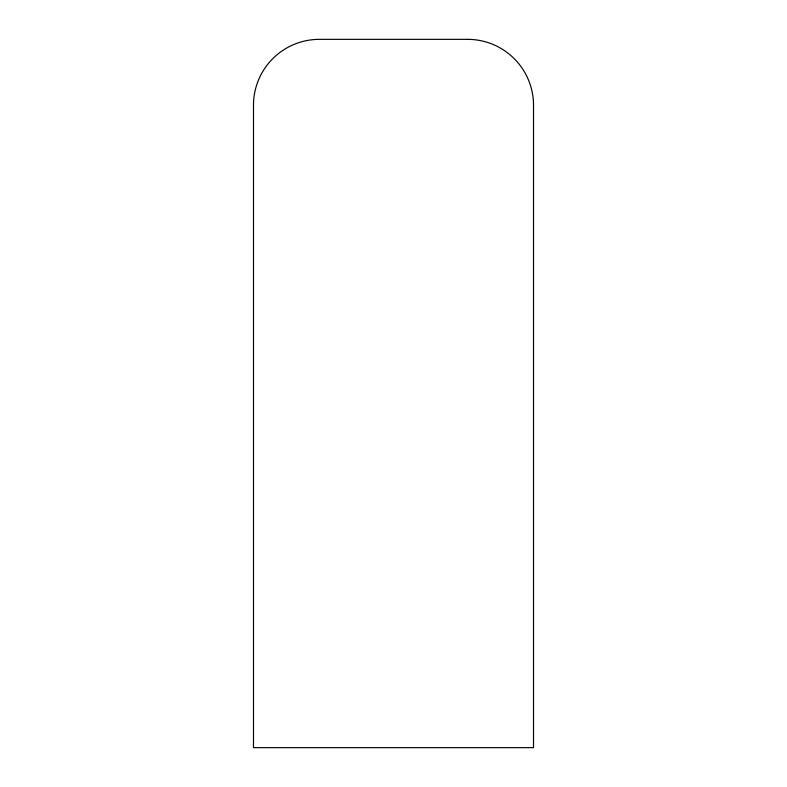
<?xml version="1.0" encoding="UTF-8"?>
<svg xmlns="http://www.w3.org/2000/svg" width="787" height="787" viewBox="0 0 787 787"><rect width="100%" height="100%" fill="white"/><g stroke="black" fill="none" stroke-linecap="round" stroke-linejoin="round"><path stroke-width="1.18" d="M467.626 39.35L319.374 39.35A65.892 65.892 0 0 0 253.483 105.242L253.483 747.65L533.517 747.65L533.517 105.242A65.892 65.892 0 0 0 467.626 39.35"/></g></svg>
